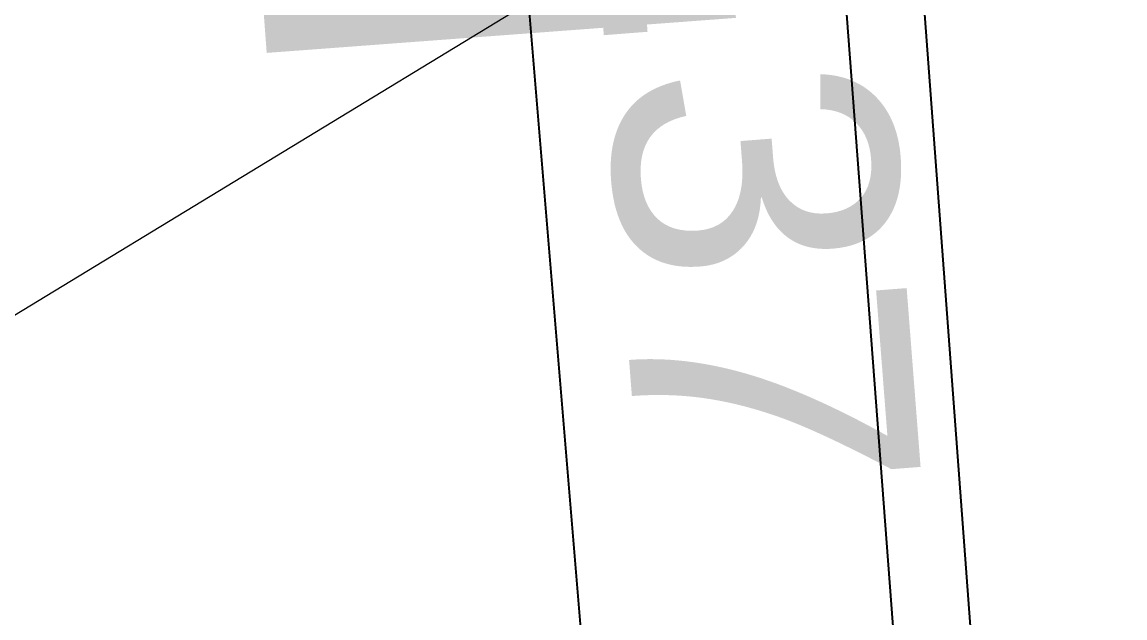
# Model space of a CAD drawing. Header units: metres. Extents: x 1841041 to 1841282, y 5171502 to 5171751.
# Drawn here: x 1841071.28 to 1841072.452, y 5171560.447 to 5171561.08 of the extents above; entities that cross this region are included whole.
import ezdxf
from ezdxf.lldxf.tags import DXFTag

# ---------------------------------------------------------------- set-up
doc = ezdxf.new("R2010")
doc.units = ezdxf.units.M
for name, color, linetype, true_color in [('AEP_SSL', 4, 'Continuous', 0x00ffff), ('EDF_SSL', 1, 'Texte-Electricite', 0xff0000), ('SA - enrobés', 7, 'Continuous', 0xdddddd)]:
    doc.layers.add(name, color=color, linetype=linetype, true_color=true_color)
doc.layers.add('Fond topo - SIH', color=7, linetype='Continuous', lineweight=5, true_color=0xff7f9f)
doc.layers.add('Fond topo - VOI', color=7, linetype='Continuous', lineweight=25, true_color=0x999999)
doc.layers.add('SA - nivellement', color=7, linetype='Continuous')
doc.styles.add('Eurostile', font='arial.ttf')
doc.styles.add('Lignes', font='arial.ttf', dxfattribs={"height": 0.35})
tags = doc.linetypes.add('L16', pattern=[0.375, 0.3, -0.075]).pattern_tags.tags
tags[6:7] = [DXFTag(74, 4), DXFTag(75, 0), DXFTag(340, '0'), DXFTag(46, 0.0), DXFTag(50, 0.0), DXFTag(44, 0.0), DXFTag(45, 0.0)]
tags[4:5] = [DXFTag(74, 4), DXFTag(75, 0), DXFTag(340, '0'), DXFTag(46, 0.0), DXFTag(50, 0.0), DXFTag(44, 0.0), DXFTag(45, 0.0)]
tags = doc.linetypes.add('Texte-BT', pattern='A,5,-0.25,["BT",Lignes,S=1,R=0,X=0,Y=-0.18],-1.25', length=6.5).pattern_tags.tags
tags[15:16] = [DXFTag(74, 4), DXFTag(75, 0), DXFTag(340, '0'), DXFTag(46, 0.0), DXFTag(50, 0.0), DXFTag(44, 0.0), DXFTag(45, 0.0)]
tags[4:5] = [DXFTag(74, 4), DXFTag(75, 0), DXFTag(340, '0'), DXFTag(46, 0.0), DXFTag(50, 0.0), DXFTag(44, 0.0), DXFTag(45, 0.0)]
tags = doc.linetypes.add('Texte-Electricite', pattern='A,5,-0.25,["ELEC",Lignes,S=1,R=0,X=0,Y=-0.18],-1.25', length=6.5).pattern_tags.tags
tags[15:16] = [DXFTag(74, 4), DXFTag(75, 0), DXFTag(340, '0'), DXFTag(46, 0.0), DXFTag(50, 0.0), DXFTag(44, 0.0), DXFTag(45, 0.0)]
tags[4:5] = [DXFTag(74, 4), DXFTag(75, 0), DXFTag(340, '0'), DXFTag(46, 0.0), DXFTag(50, 0.0), DXFTag(44, 0.0), DXFTag(45, 0.0)]

msp = doc.modelspace()

# ---------------------------------------------------------------- hatches: boundary and pattern name
at = {"layer": 'SA - enrobés'}
msp.add_hatch(color=256, dxfattribs=at).paths.add_polyline_path([(1841069.8039, 5171573.4391), (1841069.3039, 5171573.4363), (1841069.3623, 5171563.0026), (1841071.4922, 5171561.6876), (1841071.54, 5171561.0472), (1841072.0386, 5171561.0844), (1841071.9719, 5171561.9791), (1841069.8608, 5171563.2824)])

# ---------------------------------------------------------------- linework, layer by layer
at = {"layer": 'AEP_SSL', "elevation": 0, "flags": 128}
msp.add_lwpolyline([(1841062.4884, 5171608.1073), (1841068.855, 5171585.8534), (1841069.0815, 5171584.0223), (1841070.7221, 5171574.2437), (1841073.1994, 5171544.5338), (1841074.9036, 5171520.1291)], dxfattribs=at)
at = {"layer": 'EDF_SSL', "linetype": 'Texte-BT', "elevation": 0, "flags": 128}
msp.add_lwpolyline([(1841075.0888, 5171522.2704), (1841070.1302, 5171587.913), (1841070.3449, 5171593.4222), (1841069.6328, 5171600.1064)], dxfattribs=at)
at = {"layer": 'Fond topo - SIH', "linetype": 'L16', "ltscale": 2, "flags": 128}
msp.add_lwpolyline([(1841073.049, 5171524.0041), (1841072.7284, 5171528.8945), (1841072.3561, 5171534.1427), (1841071.9174, 5171539.553), (1841070.7369, 5171554.701), (1841070.2897, 5171560.1713), (1841071.9463, 5171561.1787)], dxfattribs=at)
at = {"layer": 'Fond topo - VOI', "ltscale": 2, "flags": 128}
msp.add_lwpolyline([(1841071.768, 5171567.0997), (1841071.8944, 5171565.7343), (1841072.1634, 5171562.0965), (1841072.7126, 5171554.7616), (1841073.0994, 5171549.8412), (1841073.7544, 5171541.5942), (1841073.8856, 5171540.0491), (1841074.4437, 5171532.2988), (1841075.1367, 5171522.3947)], dxfattribs=at)

# ---------------------------------------------------------------- texts
at = {"layer": 'SA - nivellement', "style": 'Eurostile'}
msp.add_text('220.37', height=0.3, rotation=274.4499, dxfattribs=at).set_placement((1841071.8379, 5171561.841))

doc.saveas('drawing.dxf')
